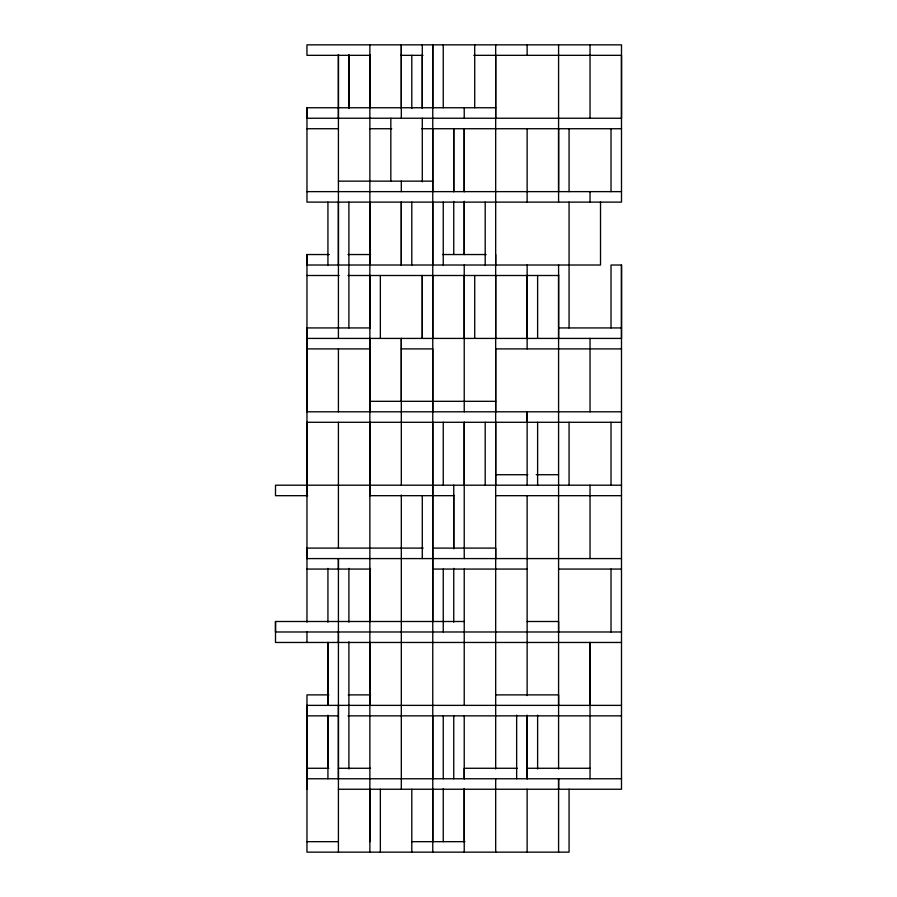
<?xml version="1.0" encoding="UTF-8"?>
<svg xmlns="http://www.w3.org/2000/svg" width="897" height="897" viewBox="0 0 897 897"><rect width="100%" height="100%" fill="white"/><g stroke="black" fill="none" stroke-linecap="round" stroke-linejoin="round"><path stroke-width="1.35" d="M464.231 621.498L275.502 621.498L275.502 631.981L621.498 631.981M306.965 789.248L306.965 705.367L621.498 705.367M306.965 495.682L306.965 422.285L621.498 422.285M329.322 254.535L306.965 254.535L306.965 265.019L600.519 265.019L600.519 202.117M495.682 107.752L306.965 107.752L306.965 118.236L621.498 118.236L621.498 55.334L473.795 55.334M327.932 768.269L327.932 715.156M338.416 778.764L338.416 705.367M338.416 642.465L338.416 631.981M338.416 569.068L338.416 558.584L338.416 852.15M338.416 338.416L338.416 202.117M338.416 265.019L338.416 54.639L338.416 118.236M348.899 202.117L348.899 327.932M348.899 55.334L348.899 108.459L348.899 54.639M369.867 841.666L369.867 788.541M369.867 705.367L369.867 642.465M369.867 621.498L369.867 568.373M369.867 421.59L369.867 495.682L453.747 495.682M369.867 411.801L369.867 338.416M369.867 328.627L369.867 275.502M369.867 265.019L369.867 202.117M369.867 107.752L369.867 54.639M401.318 485.199L401.318 338.416L401.318 401.318M401.318 107.752L401.318 44.85L401.318 118.236M422.285 107.752L422.285 44.85M432.769 841.666L432.769 788.541M432.769 778.764L432.769 715.851M432.769 621.498L432.769 422.285M432.769 411.801L432.769 348.899L401.318 348.899M432.769 338.416L432.769 275.502M432.769 265.019L432.769 202.117M432.769 191.633L432.769 128.731M432.769 107.752L432.769 44.85L432.769 852.15M443.253 841.666L443.253 788.541M453.747 548.101L453.747 494.976M453.747 254.535L453.747 201.421M464.231 841.666L464.231 788.541M464.231 485.199L464.231 422.285L464.231 558.584M464.231 338.416L464.231 275.502M495.682 558.584L495.682 548.101L432.769 548.101M495.682 485.199L495.682 422.285M495.682 411.801L495.682 348.899L621.498 348.899M495.682 338.416L495.682 275.502M495.682 265.019L495.682 254.535M495.682 118.236L495.682 55.334M527.133 715.156L527.133 778.764L527.133 715.851M527.133 422.285L527.133 411.801L527.133 485.199M527.133 338.416L527.133 275.502M558.584 789.248L558.584 778.764L558.584 852.15M558.584 705.367L558.584 694.883L495.682 694.883M558.584 631.981L558.584 621.498L527.133 621.498M558.584 338.416L558.584 274.807M558.584 191.633L558.584 128.731M590.035 705.367L590.035 642.465L590.035 778.764M590.035 118.236L590.035 44.85M611.014 327.932L611.014 265.019L621.498 265.019L621.498 338.416L306.965 338.416M306.965 107.752L306.965 202.117L621.498 202.117L621.498 44.85L306.965 44.85L306.965 55.334L369.867 55.334M400.623 55.334L422.992 55.334M306.965 128.731L338.416 128.731M369.867 128.731L391.742 128.731M421.59 128.731L621.498 128.731M338.416 181.149L432.769 181.149M306.965 191.633L621.498 191.633M347.991 254.535L370.562 254.535M442.557 254.535L486.107 254.535M306.965 275.502L339.111 275.502M347.991 275.502L558.584 275.502M369.867 327.932L306.965 327.932L306.965 411.801L621.498 411.801M558.584 327.932L621.498 327.932M306.965 348.899L369.867 348.899M369.867 401.318L495.682 401.318M495.682 474.715L527.828 474.715M536.215 474.715L558.584 474.715M621.498 485.199L275.502 485.199L275.502 495.682L307.66 495.682M495.682 495.682L621.498 495.682M423.205 548.101L306.965 548.101L306.965 558.584L621.498 558.584M306.965 569.068L370.562 569.068M432.769 569.068L527.133 569.068M558.584 569.068L621.498 569.068M621.498 642.465L275.502 642.465L275.502 621.498M328.84 694.883L306.965 694.883L306.965 852.15L569.068 852.15L569.068 789.248M348.204 694.883L370.562 694.883M306.965 715.851L338.416 715.851M347.991 715.851L621.498 715.851M306.965 768.269L328.84 768.269M338.416 768.269L370.562 768.269M517.345 768.269L464.231 768.269L464.231 778.764L464.231 715.851M527.133 768.269L590.035 768.269M306.965 778.764L621.498 778.764M338.416 789.248L621.498 789.248L621.498 265.019M306.965 841.666L338.416 841.666M411.801 841.666L464.926 841.666M611.014 128.731L611.014 191.633M611.014 422.285L611.014 485.199M611.014 569.068L611.014 631.981M590.035 191.633L590.035 202.117M590.035 338.416L590.035 411.801M590.035 485.199L590.035 558.584M569.068 128.731L569.068 191.633M569.068 202.117L569.068 327.932M569.068 422.285L569.068 485.199M558.584 44.85L558.584 202.117M558.584 265.019L558.584 768.976M537.617 275.502L537.617 338.416M537.617 422.285L537.617 485.199M537.617 715.156L537.617 768.976M527.133 44.85L527.133 55.334M527.133 128.731L527.133 202.117M527.133 265.019L527.133 348.899M527.133 495.682L527.133 695.579M527.133 789.248L527.133 852.15M516.65 715.156L516.65 778.764M495.682 44.85L495.682 768.976M495.682 778.764L495.682 852.15M485.199 202.117L485.199 265.019M485.199 422.285L485.199 485.199M474.715 44.85L474.715 107.752M474.715 275.502L474.715 338.416M464.231 107.752L464.231 118.236M464.231 265.019L464.231 411.801M464.231 569.068L464.231 705.367M464.231 789.248L464.231 852.15M453.747 485.199L453.747 548.796M453.747 568.373L453.747 622.193M453.747 715.851L453.747 778.764M443.253 44.85L443.253 107.752M443.253 202.117L443.253 265.019M443.253 422.285L443.253 485.199M443.253 569.068L443.253 631.981M443.253 715.851L443.253 778.764M422.285 55.334L422.285 108.459M422.285 118.236L422.285 181.844M422.285 495.682L422.285 558.584M411.801 55.334L411.801 108.459M411.801 202.117L411.801 265.019M411.801 789.248L411.801 852.15M401.318 181.149L401.318 191.633M401.318 494.976L401.318 789.248M390.834 118.236L390.834 181.149M380.35 275.502L380.35 338.416M380.35 789.248L380.35 852.15M369.867 44.85L369.867 852.15M348.899 568.373L348.899 622.193M348.899 641.759L348.899 768.976M338.416 348.899L338.416 411.801M338.416 422.285L338.416 548.101M327.932 202.117L327.932 265.019M327.932 568.373L327.932 622.193M327.932 715.851L327.932 778.764M306.965 254.535L306.965 622.193M306.965 631.981L306.965 642.465M327.932 642.465L327.932 705.367L327.932 642.465M401.318 202.117L401.318 265.019L401.318 202.117M422.285 275.502L422.285 338.416L422.285 275.502M453.747 128.731L453.747 191.633L453.747 128.731M464.231 201.421L464.231 254.535L464.231 201.421M464.231 128.731L464.231 191.633L464.231 128.731"/></g></svg>
